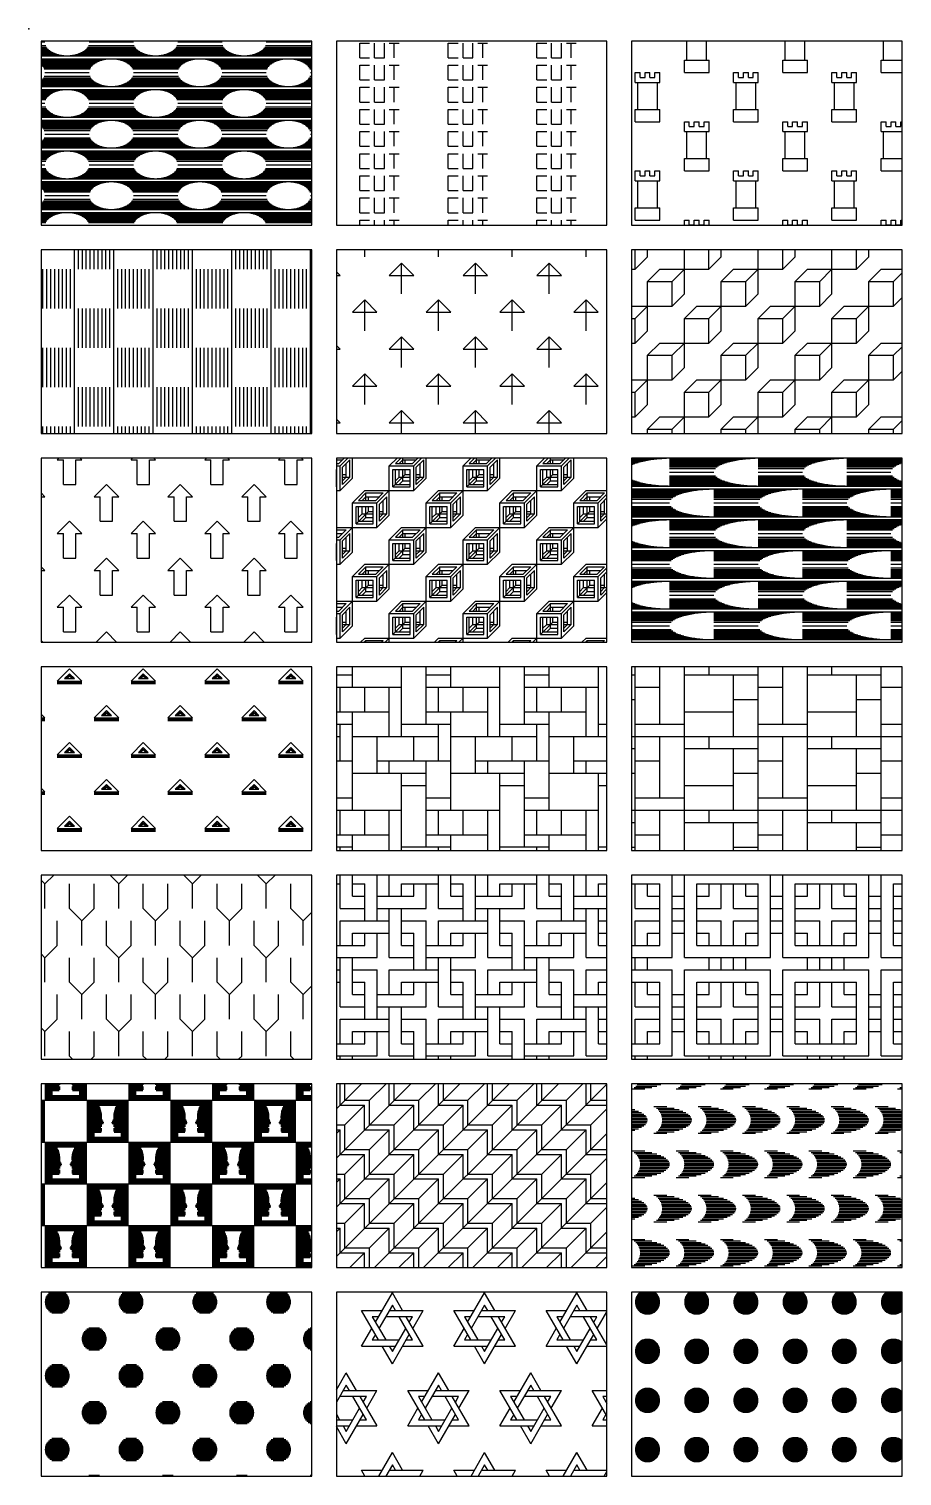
# Model space of a CAD drawing. Extents: x 3335 to 28578, y 356 to 13117.
# Drawn here: x 3335 to 6885, y 6292 to 12178 of the extents above; entities that cross this region are included whole.
import ezdxf

# ---------------------------------------------------------------- set-up
doc = ezdxf.new("R2010")
doc.units = 0
doc.header["$MEASUREMENT"] = 0
doc.layers.get('0').update_dxf_attribs({"linetype": 'CONTINUOUS'})
doc.layers.add('FF', color=8, linetype='CONTINUOUS')

msp = doc.modelspace()

# ---------------------------------------------------------------- hatches: boundary and pattern name
h = msp.add_hatch()
h.set_pattern_fill('CS1', color=256, scale=5, style=0)
h.set_pattern_definition([(0, (70, 56.56), (0, 125), []), (0, (73.21, 56.53), (180, 125), [353.57, -6.43]), (0, (76.43, 56.42), (180, 125), [347.14, -12.86]), (0, (79.64, 56.24), (180, 125), [340.71, -19.29]), (0, (82.85, 55.99), (180, 125), [334.29, -25.71]), (0, (86.07, 55.66), (180, 125), [327.86, -32.14]), (0, (89.28, 55.26), (180, 125), [321.43, -38.57]), (0, (92.5, 54.77), (180, 125), [315, -45]), (0, (95.72, 54.21), (180, 125), [308.57, -51.43]), (0, (98.93, 53.56), (180, 125), [302.14, -57.86]), (0, (102.14, 52.84), (180, 125), [295.71, -64.29]), (0, (105.36, 52.02), (180, 125), [289.29, -70.71]), (0, (108.57, 51.11), (180, 125), [282.86, -77.14]), (0, (111.78, 50.1), (180, 125), [276.43, -83.57]), (0, (115, 48.99), (180, 125), [270, -90]), (0, (118.22, 47.76), (180, 125), [263.57, -96.43]), (0, (121.43, 46.42), (180, 125), [257.14, -102.86]), (0, (124.64, 44.94), (180, 125), [250.71, -109.29]), (0, (127.86, 43.34), (180, 125), [244.29, -115.71]), (0, (131.07, 41.55), (180, 125), [237.86, -122.14]), (0, (134.28, 39.59), (180, 125), [231.43, -128.57]), (0, (137.5, 37.41), (180, 125), [225, -135]), (0, (140.72, 34.99), (180, 125), [218.57, -141.43]), (0, (143.93, 32.26), (180, 125), [212.14, -147.86]), (0, (147.15, 29.12), (180, 125), [205.71, -154.29]), (0, (150.35, 25.48), (180, 125), [199.29, -160.71]), (0, (153.57, 21), (180, 125), [192.86, -167.14]), (0, (156.78, 14.99), (180, 125), [186.43, -173.57]), (0, (160, 0), (180, 125), [180, -180]), (0, (156.78, -14.99), (180, 125), [186.43, -173.57]), (0, (153.57, -21), (180, 125), [192.86, -167.14]), (0, (150.35, -25.48), (180, 125), [199.29, -160.71]), (0, (147.15, -29.12), (180, 125), [205.71, -154.29]), (0, (143.93, -32.26), (180, 125), [212.14, -147.86]), (0, (140.72, -34.99), (180, 125), [218.57, -141.43]), (0, (137.5, -37.41), (180, 125), [225, -135]), (0, (134.28, -39.59), (180, 125), [231.43, -128.57]), (0, (131.07, -41.55), (180, 125), [237.86, -122.14]), (0, (127.86, -43.34), (180, 125), [244.29, -115.71]), (0, (124.64, -44.94), (180, 125), [250.71, -109.29]), (0, (121.43, -46.42), (180, 125), [257.14, -102.86]), (0, (118.22, -47.76), (180, 125), [263.57, -96.43]), (0, (115, -48.99), (180, 125), [270, -90]), (0, (111.78, -50.1), (180, 125), [276.43, -83.57]), (0, (108.57, -51.11), (180, 125), [282.86, -77.14]), (0, (105.36, -52.02), (180, 125), [289.29, -70.71]), (0, (102.14, -52.84), (180, 125), [295.71, -64.29]), (0, (98.93, -53.56), (180, 125), [302.14, -57.86]), (0, (95.72, -54.21), (180, 125), [308.57, -51.43]), (0, (92.5, -54.77), (180, 125), [315, -45]), (0, (89.28, -55.26), (180, 125), [321.43, -38.57]), (0, (86.07, -55.66), (180, 125), [327.86, -32.14]), (0, (82.85, -55.99), (180, 125), [334.29, -25.71]), (0, (79.64, -56.24), (180, 125), [340.71, -19.29]), (0, (76.43, -56.42), (180, 125), [347.14, -12.86]), (0, (73.21, -56.53), (180, 125), [353.57, -6.43]), (0, (70, -56.56), (0, 125), [])])
h.paths.add_polyline_path([(3385.1, 11379.6), (4485.1, 11379.6), (4485.1, 12127.6), (3385.1, 12127.6)])
h = msp.add_hatch()
h.set_pattern_fill('CS2', color=256, scale=10, style=0)
h.set_pattern_definition([(90, (0, 0), (-360, 2e-14), [60, -30]), (0, (0, 0), (0, 90), [40, -20, 40, -260]), (0, (0, 60), (0, 90), [40, -80, 40, -200]), (90, (60, 0), (-360, 2e-14), [60, -30]), (90, (100, 0), (-360, 2e-14), [60, -30]), (90, (140, 0), (-360, 2e-14), [60, -30])])
h.paths.add_polyline_path([(5685.1, 12127.6), (4585.1, 12127.6), (4585.1, 11379.6), (5685.1, 11379.6)])
h = msp.add_hatch()
h.set_pattern_fill('CS3', color=256, scale=5, style=0)
h.set_pattern_definition([(90, (0, 0), (-200, 200), [50, -350]), (0, (0, 0), (200, 200), [100, -300]), (90, (100, 0), (-200, 200), [50, -350]), (0, (0, 50), (200, 200), [100, -300]), (90, (10, 50), (-200, 200), [110, -290]), (90, (90, 50), (-200, 200), [110, -290]), (0, (0, 160), (200, 200), [100, -300]), (90, (0, 160), (-200, 200), [40, -360]), (90, (100, 160), (-200, 200), [40, -360]), (0, (0, 200), (200, 200), [20, -20, 20, -20, 20, -300]), (0, (20, 180), (200, 200), [20, -20, 20, -340]), (90, (20, 180), (-200, 200), [20, -380]), (90, (40, 180), (-200, 200), [20, -380]), (90, (60, 180), (-200, 200), [20, -380]), (90, (80, 180), (-200, 200), [20, -380])])
h.paths.add_polyline_path([(6885.1, 12127.6), (5785.1, 12127.6), (5785.1, 11379.6), (6885.1, 11379.6)])
h = msp.add_hatch()
h.set_pattern_fill('CS8', color=256, scale=16, style=0)
h.set_pattern_definition([(90, (0, 0), (-160, 160), [160, -160]), (90, (16, 0), (-160, 160), [160, -160]), (90, (32, 0), (-160, 160), [160, -160]), (90, (48, 0), (-160, 160), [160, -160]), (90, (64, 0), (-160, 160), [160, -160]), (90, (80, 0), (-160, 160), [160, -160]), (90, (96, 0), (-160, 160), [160, -160]), (90, (112, 0), (-160, 160), [160, -160]), (90, (128, 0), (-160, 160), [160, -160]), (90, (144, 0), (-160, 160), [160, -160]), (90, (160, 0), (-160, 160), [160, -160])])
h.paths.add_polyline_path([(4485.1, 11279.6), (3385.1, 11279.6), (3385.1, 10531.6), (4485.1, 10531.6)])
h = msp.add_hatch()
h.set_pattern_fill('CS9', color=256, scale=5, style=0)
h.set_pattern_definition([(90, (50, 0), (-150, 150), [125, -175]), (0, (0, 75), (150, 150), [100, -200]), (45, (0, 75), (-150, 150), [70.7107, -141.4213]), (135, (100, 75), (-150, -150), [70.7107, -141.4213])])
h.paths.add_polyline_path([(5685.1, 11279.6), (4585.1, 11279.6), (4585.1, 10531.6), (5685.1, 10531.6)])
h = msp.add_hatch()
h.set_pattern_fill('CS10', color=256, scale=5, style=0)
h.set_pattern_definition([(90, (0, 0), (-150, 150), [200, -100]), (0, (-100, 100), (150, 150), [200, -100]), (0, (0, 200), (150, 150), [100, -200]), (90, (100, 100), (-150, 150), [100, -200]), (45, (100, 200), (-150, 150), [70.7107, -141.4213]), (45, (100, 100), (-150, 150), [70.7107, -141.4213]), (45, (0, 200), (-150, 150), [70.7107, -141.4213])])
h.paths.add_polyline_path([(6885.1, 11279.6), (5785.1, 11279.6), (5785.1, 10531.6), (6885.1, 10531.6)])
h = msp.add_hatch()
h.set_pattern_fill('CS15', color=256, scale=5, style=0)
h.set_pattern_definition([(0, (0, 75), (150, 150), [25, -50, 25, -200]), (45, (0, 75), (-150, 150), [70.7107, -141.4213]), (135, (100, 75), (-150, -150), [70.7107, -141.4213]), (90, (25, -25), (-150, 150), [100, -200]), (0, (25, -25), (150, 150), [50, -250]), (90, (75, -25), (-150, 150), [100, -200])])
h.paths.add_polyline_path([(4485.1, 10431.6), (3385.1, 10431.6), (3385.1, 9683.6), (4485.1, 9683.6)])
h = msp.add_hatch()
h.set_pattern_fill('CS16', color=256, scale=5, style=0)
h.set_pattern_definition([(90, (0, 0), (-150, 150), [200, -100]), (0, (-100, 100), (150, 150), [200, -100]), (0, (0, 200), (150, 150), [100, -200]), (90, (100, 100), (-150, 150), [100, -200]), (45, (100, 200), (-150, 150), [70.7107, -141.4213]), (45, (100, 100), (-150, 150), [70.7107, -141.4213]), (45, (0, 200), (-150, 150), [70.7107, -141.4213]), (0, (15, 115), (150, 150), [70, -230]), (0, (15, 185), (150, 150), [70, -230]), (90, (15, 115), (-150, 150), [70, -230]), (90, (85, 115), (-150, 150), [70, -230]), (90, (110, 125), (-150, 150), [70, -230]), (90, (140, 155), (-150, 150), [70, -230]), (0, (25, 210), (150, 150), [70, -230]), (0, (55, 240), (150, 150), [70, -230]), (45, (110, 125), (-150, 150), [42.4264, -169.7056]), (45, (110, 195), (-150, 150), [42.4264, -169.7056]), (45, (25, 210), (-150, 150), [42.4264, -169.7056]), (45, (95, 210), (-150, 150), [42.4264, -169.7056]), (0, (25, 125), (150, 150), [60, -240]), (90, (25, 125), (-150, 150), [60, -240]), (45, (110, 140), (-150, 150), [21.2132, -190.919]), (90, (125, 155), (-150, 150), [55, -245]), (0, (55, 225), (150, 150), [55, -245]), (45, (40, 210), (-150, 150), [21.2132, -190.919]), (90, (55, 140), (-150, 150), [45, -25, 30, -200]), (45, (15, 115), (-150, 150), [70.7107, -141.4213]), (0, (40, 155), (150, 150), [45, -25, 30, -200]), (0, (55, 140), (150, 150), [30, -270]), (0, (65, 165), (150, 150), [20, -25, 15, -240]), (90, (40, 155), (-150, 150), [30, -270]), (90, (65, 165), (-150, 150), [20, -25, 15, -240]), (45, (40, 125), (-150, 150), [21.2132, -190.919]), (45, (25, 140), (-150, 150), [21.2132, -190.919])])
h.paths.add_polyline_path([(5685.1, 10431.6), (4585.1, 10431.6), (4585.1, 9683.6), (5685.1, 9683.6)])
h = msp.add_hatch()
h.set_pattern_fill('CS17', color=256, scale=5, style=0)
h.set_pattern_definition([(0, (0, 56.56), (0, 125), []), (0, (0, 56.53), (180, 125), [353.57, -6.43]), (0, (0, 56.42), (180, 125), [347.14, -12.86]), (0, (0, 56.24), (180, 125), [340.71, -19.29]), (0, (0, 55.99), (180, 125), [334.29, -25.71]), (0, (0, 55.66), (180, 125), [327.86, -32.14]), (0, (0, 55.26), (180, 125), [321.43, -38.57]), (0, (0, 54.77), (180, 125), [315, -45]), (0, (0, 54.21), (180, 125), [308.57, -51.43]), (0, (0, 53.56), (180, 125), [302.14, -57.86]), (0, (0, 52.84), (180, 125), [295.71, -64.29]), (0, (0, 52.02), (180, 125), [289.29, -70.71]), (0, (0, 51.11), (180, 125), [282.86, -77.14]), (0, (0, 50.1), (180, 125), [276.43, -83.57]), (0, (0, 48.99), (180, 125), [270, -90]), (0, (0, 47.76), (180, 125), [263.57, -96.43]), (0, (0, 46.42), (180, 125), [257.14, -102.86]), (0, (0, 44.94), (180, 125), [250.71, -109.29]), (0, (0, 43.34), (180, 125), [244.29, -115.71]), (0, (0, 41.55), (180, 125), [237.86, -122.14]), (0, (0, 39.59), (180, 125), [231.43, -128.57]), (0, (0, 37.41), (180, 125), [225, -135]), (0, (0, 34.99), (180, 125), [218.57, -141.43]), (0, (0, 32.26), (180, 125), [212.14, -147.86]), (0, (0, 29.12), (180, 125), [205.71, -154.29]), (0, (0, 25.48), (180, 125), [199.29, -160.71]), (0, (0, 21), (180, 125), [192.86, -167.14]), (0, (0, 14.99), (180, 125), [186.43, -173.57]), (0, (0, 0), (180, 125), [180, -180]), (0, (0, -14.99), (180, 125), [186.43, -173.57]), (0, (0, -21), (180, 125), [192.86, -167.14]), (0, (0, -25.48), (180, 125), [199.29, -160.71]), (0, (0, -29.12), (180, 125), [205.71, -154.29]), (0, (0, -32.26), (180, 125), [212.14, -147.86]), (0, (0, -34.99), (180, 125), [218.57, -141.43]), (0, (0, -37.41), (180, 125), [225, -135]), (0, (0, -39.59), (180, 125), [231.43, -128.57]), (0, (0, -41.55), (180, 125), [237.86, -122.14]), (0, (0, -43.34), (180, 125), [244.29, -115.71]), (0, (0, -44.94), (180, 125), [250.71, -109.29]), (0, (0, -46.42), (180, 125), [257.14, -102.86]), (0, (0, -47.76), (180, 125), [263.57, -96.43]), (0, (0, -48.99), (180, 125), [270, -90]), (0, (0, -50.1), (180, 125), [276.43, -83.57]), (0, (0, -51.11), (180, 125), [282.86, -77.14]), (0, (0, -52.02), (180, 125), [289.29, -70.71]), (0, (0, -52.84), (180, 125), [295.71, -64.29]), (0, (0, -53.56), (180, 125), [302.14, -57.86]), (0, (0, -54.21), (180, 125), [308.57, -51.43]), (0, (0, -54.77), (180, 125), [315, -45]), (0, (0, -55.26), (180, 125), [321.43, -38.57]), (0, (0, -55.66), (180, 125), [327.86, -32.14]), (0, (0, -55.99), (180, 125), [334.29, -25.71]), (0, (0, -56.24), (180, 125), [340.71, -19.29]), (0, (0, -56.42), (180, 125), [347.14, -12.86]), (0, (0, -56.53), (180, 125), [353.57, -6.43]), (0, (0, -56.56), (0, 125), [])])
h.paths.add_polyline_path([(6885.1, 10431.6), (5785.1, 10431.6), (5785.1, 9683.6), (6885.1, 9683.6)])
h = msp.add_hatch()
h.set_pattern_fill('CS22', color=256, scale=5, style=0)
h.set_pattern_definition([(0, (0, 75), (150, 150), [100, -200]), (45, (0, 75), (-150, 150), [70.7107, -141.4213]), (135, (100, 75), (-150, -150), [70.7107, -141.4213]), (45, (30, 85), (-150, 150), [28.2843, -183.8478]), (135, (70, 85), (-150, -150), [28.2843, -183.8478]), (0, (30, 85), (150, 150), [40, -260]), (45, (35, 85), (-150, 150), [21.213, -190.919]), (45, (40, 85), (-150, 150), [14.142, -197.99]), (135, (65, 85), (-150, -150), [21.213, -190.919]), (135, (60, 85), (-150, -150), [14.142, -197.99]), (0, (0, 70), (150, 150), [100, -200]), (0, (0, 65), (150, 150), [100, -200])])
h.paths.add_polyline_path([(4485.1, 9583.6), (3385.1, 9583.6), (3385.1, 8835.6), (4485.1, 8835.6)])
h = msp.add_hatch()
h.set_pattern_fill('CS23', color=256, scale=10, style=0)
h.set_pattern_definition([(90, (0, 150), (-400, 2e-14), [50, -100, 200, -150]), (0, (250, 150), (0, 500), [300, -100]), (90, (50, 100), (-400, 2e-14), [50, -150, 50, -250]), (0, (50, 100), (0, 500), [100, -300]), (90, (550, -150), (-400, 2e-14), [350, -150]), (0, (150, 50), (0, 500), [100, -300]), (90, (250, 0), (-400, 2e-14), [400, -100]), (0, (150, 0), (0, 500), [300, -100]), (90, (450, -200), (-400, 2e-14), [350, -150]), (90, (350, 150), (-400, 2e-14), [150, -350]), (0, (350, 200), (0, 500), [300, -100]), (90, (500, 200), (-400, 2e-14), [100, -400]), (0, (250, 300), (0, 500), [350, -50]), (0, (150, 400), (0, 500), [250, -150]), (90, (300, 400), (-400, 2e-14), [100, -400]), (90, (200, 200), (-400, 2e-14), [150, -50, 100, -200]), (0, (50, 350), (0, 500), [200, -200])])
h.paths.add_polyline_path([(5685.1, 9583.6), (4585.1, 9583.6), (4585.1, 8835.6), (5685.1, 8835.6)])
h = msp.add_hatch()
h.set_pattern_fill('CS24', color=256, scale=10, style=0)
h.set_pattern_definition([(90, (0, 0), (-500, 3e-14), []), (0, (0, 0), (0, 300), []), (0, (0, 100), (0, 300), [200, -300]), (0, (0, 250), (0, 300), [300, -200]), (90, (100, 250), (-500, 3e-14), [50, -250]), (90, (200, 0), (-500, 3e-14), [250, -50]), (0, (200, 150), (0, 300), [100, -400]), (90, (300, 0), (-500, 3e-14), []), (0, (300, 200), (0, 300), [100, -400]), (90, (400, 50), (-500, 3e-14), [250, -50]), (0, (300, 50), (0, 300), [200, -300])])
h.paths.add_polyline_path([(6885.1, 9583.6), (5785.1, 9583.6), (5785.1, 8835.6), (6885.1, 8835.6)])
h = msp.add_hatch()
h.set_pattern_fill('CS29', color=256, scale=10, style=0)
h.set_pattern_definition([(90, (50, 50), (-50, 150), [100, -200]), (135, (100, 0), (-150, -150), [70.7107, -141.4213]), (45, (100, 0), (-150, 150), [70.7107, -141.4213])])
h.paths.add_polyline_path([(4485.1, 8735.6), (3385.1, 8735.6), (3385.1, 7987.6), (4485.1, 7987.6)])
h = msp.add_hatch()
h.set_pattern_fill('CS30', color=256, scale=10, style=0)
h.set_pattern_definition([(90, (0, 0), (-400, 2e-14), [200, -50, 100, -50]), (0, (0, 0), (0, 400), [100, -50, 200, -50]), (90, (350, 0), (-400, 2e-14), [100, -50, 200, -50]), (0, (0, 350), (0, 400), [200, -50, 100, -50]), (0, (50, 50), (0, 400), [50, -50, 150, -150]), (90, (300, 50), (-400, 2e-14), [50, -50, 150, -150]), (0, (50, 300), (0, 400), [150, -50, 50, -150]), (90, (50, 50), (-400, 2e-14), [150, -50, 50, -150]), (0, (250, 100), (0, 400), [150, -50, 50, -150]), (0, (200, 150), (0, 400), [200, -50, 100, -50]), (90, (250, 250), (-400, 2e-14), [150, -50, 50, -150]), (90, (200, 200), (-400, 2e-14), [200, -50, 100, -50]), (0, (200, 200), (0, 400), [100, -50, 200, -50]), (0, (250, 250), (0, 400), [50, -50, 150, -150]), (90, (100, 250), (-400, 2e-14), [50, -50, 150, -150]), (90, (150, 200), (-400, 2e-14), [100, -50, 200, -50])])
h.paths.add_polyline_path([(5685.1, 8735.6), (4585.1, 8735.6), (4585.1, 7987.6), (5685.1, 7987.6)])
h = msp.add_hatch()
h.set_pattern_fill('CS32', color=256, scale=10, style=0)
h.set_pattern_definition([(90, (0, 0), (-400, 2e-14), [350, -50]), (0, (0, 0), (0, 400), [350, -50]), (90, (350, 0), (-400, 2e-14), [350, -50]), (0, (0, 350), (0, 400), [350, -50]), (0, (50, 50), (0, 400), [250, -150]), (90, (300, 50), (-400, 2e-14), [250, -150]), (0, (50, 300), (0, 400), [250, -150]), (90, (50, 50), (-400, 2e-14), [250, -150]), (0, (250, 100), (0, 400), [50, -50, 50, -50, 50, -150]), (0, (200, 150), (0, 400), [100, -50, 50, -50, 100, -50]), (90, (250, 250), (-400, 2e-14), [50, -50, 50, -50, 50, -150]), (90, (200, 200), (-400, 2e-14), [100, -50, 50, -50, 100, -50]), (0, (200, 200), (0, 400), [100, -50, 50, -50, 100, -50]), (0, (250, 250), (0, 400), [50, -50, 50, -50, 50, -150]), (90, (100, 250), (-400, 2e-14), [50, -50, 50, -50, 50, -150]), (90, (150, 200), (-400, 2e-14), [100, -50, 50, -50, 100, -50])])
h.paths.add_polyline_path([(6885.1, 8735.6), (5785.1, 8735.6), (5785.1, 7987.6), (6885.1, 7987.6)])
h = msp.add_hatch()
h.set_pattern_fill('CS37', color=256, scale=5, style=0)
h.set_pattern_definition([(0, (0, 0), (0, 170), []), (0, (0, 5), (170, 170), [170, -170]), (0, (0, 10), (170, 170), [170, -170]), (0, (0, 15), (170, 170), [170, -170]), (0, (0, 20), (170, 170), [170, -170]), (0, (0, 25), (170, 170), [31.35, -107.3, 31.35, -170]), (0, (0, 30), (170, 170), [31.35, -107.3, 31.35, -170]), (0, (0, 35), (170, 170), [31.35, -107.3, 31.35, -170]), (0, (0, 40), (170, 170), [58.35, -53.3, 58.35, -170]), (0, (0, 45), (170, 170), [61.35, -47.3, 61.35, -170]), (0, (0, 50), (170, 170), [61.35, -47.3, 61.35, -170]), (0, (0, 55), (170, 170), [61.35, -47.3, 61.35, -170]), (0, (0, 60), (170, 170), [57.6, -54.8, 57.6, -170]), (0, (0, 65), (170, 170), [61.35, -47.3, 61.35, -170]), (0, (0, 70), (170, 170), [61.35, -47.3, 61.35, -170]), (0, (0, 75), (170, 170), [66.5, -37, 66.5, -170]), (0, (0, 80), (170, 170), [68.85, -32.3, 68.85, -170]), (0, (0, 85), (170, 170), [66.35, -37.3, 66.35, -170]), (0, (0, 90), (170, 170), [63.85, -42.3, 63.85, -170]), (0, (0, 95), (170, 170), [61.35, -47.3, 61.35, -170]), (0, (0, 100), (170, 170), [61.7, -46.6, 61.7, -170]), (0, (0, 105), (170, 170), [61.75, -46.5, 61.75, -170]), (0, (0, 110), (170, 170), [61.55, -46.9, 61.55, -170]), (0, (0, 115), (170, 170), [61, -48, 61, -170]), (0, (0, 120), (170, 170), [60.2, -49.6, 60.2, -170]), (0, (0, 125), (170, 170), [59.1, -51.8, 59.1, -170]), (0, (0, 130), (170, 170), [57.7, -54.6, 57.7, -170]), (0, (0, 135), (170, 170), [55.95, -58.1, 55.95, -170]), (0, (0, 140), (170, 170), [53.85, -62.3, 53.85, -170]), (0, (0, 145), (170, 170), [51.35, -67.3, 51.35, -170]), (0, (0, 150), (170, 170), [170, -170]), (0, (0, 155), (170, 170), [170, -170]), (0, (0, 160), (170, 170), [170, -170]), (0, (0, 165), (170, 170), [170, -170])])
h.paths.add_polyline_path([(4485.1, 7887.6), (3385.1, 7887.6), (3385.1, 7139.6), (4485.1, 7139.6)])
h = msp.add_hatch()
h.set_pattern_fill('CS38', color=256, scale=10, style=0)
h.set_pattern_definition([(90, (0, 0), (-100, 100), [100, -100]), (0, (0, 0), (100, 100), [100, -100]), (0, (20, 20), (100, 100), [100, -100]), (90, (20, 20), (-100, 100), [100, -100]), (45, (120, 20), (-100, 100), [113.137, -28.2843]), (45, (0, 0), (-100, 100), [])])
h.paths.add_polyline_path([(5685.1, 7887.6), (4585.1, 7887.6), (4585.1, 7139.6), (5685.1, 7139.6)])
h = msp.add_hatch()
h.set_pattern_fill('CS40', color=256, scale=6, style=0)
h.set_pattern_definition([(0, (60, 0), (90, 180), [120, -60]), (0, (59.7, 6), (90, 180), [119.388, -60.612]), (0, (58.78, 12), (90, 180), [117.564, -62.436]), (0, (57.23, 18), (90, 180), [114.468, -65.532]), (0, (54.99, 24), (90, 180), [109.98, -70.02]), (0, (51.96, 30), (90, 180), [103.92, -76.08]), (0, (48, 36), (90, 180), [96, -84]), (0, (42.85, 42), (90, 180), [85.692, -94.308]), (0, (36, 48), (90, 180), [72, -108]), (0, (26.15, 54), (90, 180), [52.296, -127.704]), (0, (59.7, -6), (90, 180), [119.388, -60.612]), (0, (58.78, -12), (90, 180), [117.564, -62.436]), (0, (57.23, -18), (90, 180), [114.468, -65.532]), (0, (54.99, -24), (90, 180), [109.98, -70.02]), (0, (51.96, -30), (90, 180), [103.92, -76.08]), (0, (48, -36), (90, 180), [96, -84]), (0, (42.85, -42), (90, 180), [85.692, -94.308]), (0, (36, -48), (90, 180), [72, -108]), (0, (26.15, -54), (90, 180), [52.296, -127.704])])
h.paths.add_polyline_path([(6885.1, 7887.6), (5785.1, 7887.6), (5785.1, 7139.6), (6885.1, 7139.6)])
h = msp.add_hatch()
h.set_pattern_fill('CS45', color=256, scale=5, style=0)
h.set_pattern_definition([(0, (278.2, 205), (150, 150), [43.6, -256.4]), (0, (270, 210), (150, 150), [60, -240]), (0, (264.3, 215), (150, 150), [71.4, -228.6]), (0, (260, 220), (150, 150), [80, -220]), (0, (256.7, 225), (150, 150), [86.6, -213.4]), (0, (254.15, 230), (150, 150), [91.65, -208.35]), (0, (252.3, 235), (150, 150), [95.4, -204.6]), (0, (251, 240), (150, 150), [98, -202]), (0, (250.25, 245), (150, 150), [99.5, -200.5]), (0, (250, 250), (150, 150), [100, -200]), (0, (278.2, 295), (150, 150), [43.6, -256.4]), (0, (270, 290), (150, 150), [60, -240]), (0, (264.3, 285), (150, 150), [71.4, -228.6]), (0, (260, 280), (150, 150), [80, -220]), (0, (256.7, 275), (150, 150), [86.6, -213.4]), (0, (254.15, 270), (150, 150), [91.65, -208.35]), (0, (252.3, 265), (150, 150), [95.4, -204.6]), (0, (251, 260), (150, 150), [98, -202]), (0, (250.25, 255), (150, 150), [99.5, -200.5])])
h.paths.add_polyline_path([(4485.1, 7039.6), (3385.1, 7039.6), (3385.1, 6291.6), (4485.1, 6291.6)])
h = msp.add_hatch()
h.set_pattern_fill('CS46', color=256, scale=5, style=0)
h.set_pattern_definition([(0, (0, 0), (187.5, 324.76), [137.799, -28.8675, 83.3333, -125]), (60, (0, 0), (-187.5, 324.76), [83.3333, -28.8675, 137.799, -125]), (120, (250, 0), (-375, -4e-08), [137.799, -28.8675, 83.3333, -125]), (120, (125, -72.17), (-375, -4e-08), [83.3333, -28.8675, 137.799, -125]), (60, (125, -72.17), (-187.5, 324.76), [137.799, -28.8675, 83.3333, -125]), (0, (0, 144.34), (187.5, 324.76), [83.3333, -28.8675, 137.799, -125]), (0, (43.3, 25), (187.5, 324.76), [108.9316, -28.8675, 25.598, -211.6025]), (120, (206.7, 25), (-375, -4e-08), [108.9316, -28.8675, 25.598, -211.6025]), (240, (125, 166.5), (187.5, -324.76), [108.9316, -28.8675, 25.598, -211.6025]), (60, (125, -22.17), (-187.5, 324.76), [108.9316, -28.8675, 25.598, -211.6025]), (180, (206.7, 119.33), (-187.5, -324.76), [108.9316, -28.8675, 25.598, -211.6025]), (300, (43.3, 119.33), (375, 4e-08), [108.9316, -28.8675, 25.598, -211.6025])])
h.paths.add_polyline_path([(5685.1, 7039.6), (4585.1, 7039.6), (4585.1, 6291.6), (5685.1, 6291.6)])
h = msp.add_hatch()
h.set_pattern_fill('CS47', color=256, scale=5, style=0)
h.set_pattern_definition([(0, (200, 0), (0, 200), [100, -100]), (0, (200, 1.25), (0, 200), [99.95, -100.05]), (0, (200.05, 2.5), (0, 200), [99.85, -100.15]), (0, (200.15, 3.75), (0, 200), [99.7, -100.3]), (0, (200.25, 5), (0, 200), [99.5, -100.5]), (0, (200.4, 6.25), (0, 200), [99.2, -100.8]), (0, (200.55, 7.5), (0, 200), [98.85, -101.15]), (0, (200.75, 8.75), (0, 200), [98.45, -101.55]), (0, (201, 10), (0, 200), [98, -102]), (0, (201.3, 11.25), (0, 200), [97.45, -102.55]), (0, (201.6, 12.5), (0, 200), [96.8, -103.2]), (0, (201.95, 13.75), (0, 200), [96.15, -103.85]), (0, (202.3, 15), (0, 200), [95.4, -104.6]), (0, (202.7, 16.25), (0, 200), [94.55, -105.45]), (0, (203.15, 17.5), (0, 200), [93.65, -106.35]), (0, (203.65, 18.75), (0, 200), [92.7, -107.3]), (0, (204.15, 20), (0, 200), [91.65, -108.35]), (0, (204.75, 21.25), (0, 200), [90.5, -109.5]), (0, (205.35, 22.5), (0, 200), [89.3, -110.7]), (0, (206, 23.75), (0, 200), [88, -112]), (0, (206.7, 25), (0, 200), [86.6, -113.4]), (0, (207.45, 26.25), (0, 200), [85.1, -114.9]), (0, (208.25, 27.5), (0, 200), [83.5, -116.5]), (0, (209.1, 28.75), (0, 200), [81.8, -118.2]), (0, (210, 30), (0, 200), [80, -120]), (0, (210.95, 31.25), (0, 200), [78.05, -121.95]), (0, (212, 32.5), (0, 200), [76, -124]), (0, (213.1, 33.75), (0, 200), [73.8, -126.2]), (0, (214.3, 35), (0, 200), [71.4, -128.6]), (0, (215.55, 36.25), (0, 200), [68.85, -131.15]), (0, (216.95, 37.5), (0, 200), [66.15, -133.85]), (0, (218.4, 38.75), (0, 200), [63.2, -136.8]), (0, (220, 40), (0, 200), [60, -140]), (0, (221.75, 41.25), (0, 200), [56.5, -143.5]), (0, (223.65, 42.5), (0, 200), [52.7, -147.3]), (0, (225.8, 43.75), (0, 200), [48.4, -151.6]), (0, (228.2, 45), (0, 200), [43.6, -156.4]), (0, (231, 46.25), (0, 200), [38, -162]), (0, (234.4, 47.5), (0, 200), [31.2, -168.8]), (0, (238.9, 48.75), (0, 200), [22.2, -177.8]), (0, (200, -1.25), (0, 200), [99.95, -100.05]), (0, (200.05, -2.5), (0, 200), [99.85, -100.15]), (0, (200.15, -3.75), (0, 200), [99.7, -100.3]), (0, (200.25, -5), (0, 200), [99.5, -100.5]), (0, (200.4, -6.25), (0, 200), [99.2, -100.8]), (0, (200.55, -7.5), (0, 200), [98.85, -101.15]), (0, (200.75, -8.75), (0, 200), [98.45, -101.55]), (0, (201, -10), (0, 200), [98, -102]), (0, (201.3, -11.25), (0, 200), [97.45, -102.55]), (0, (201.6, -12.5), (0, 200), [96.8, -103.2]), (0, (201.95, -13.75), (0, 200), [96.15, -103.85]), (0, (202.3, -15), (0, 200), [95.4, -104.6]), (0, (202.7, -16.25), (0, 200), [94.55, -105.45]), (0, (203.15, -17.5), (0, 200), [93.65, -106.35]), (0, (203.65, -18.75), (0, 200), [92.7, -107.3]), (0, (204.15, -20), (0, 200), [91.65, -108.35]), (0, (204.75, -21.25), (0, 200), [90.5, -109.5]), (0, (205.35, -22.5), (0, 200), [89.3, -110.7]), (0, (206, -23.75), (0, 200), [88, -112]), (0, (206.7, -25), (0, 200), [86.6, -113.4]), (0, (207.45, -26.25), (0, 200), [85.1, -114.9]), (0, (208.25, -27.5), (0, 200), [83.5, -116.5]), (0, (209.1, -28.75), (0, 200), [81.8, -118.2]), (0, (210, -30), (0, 200), [80, -120]), (0, (210.95, -31.25), (0, 200), [78.05, -121.95]), (0, (212, -32.5), (0, 200), [76, -124]), (0, (213.1, -33.75), (0, 200), [73.8, -126.2]), (0, (214.3, -35), (0, 200), [71.4, -128.6]), (0, (215.55, -36.25), (0, 200), [68.85, -131.15]), (0, (216.95, -37.5), (0, 200), [66.15, -133.85]), (0, (218.4, -38.75), (0, 200), [63.2, -136.8]), (0, (220, -40), (0, 200), [60, -140]), (0, (221.75, -41.25), (0, 200), [56.5, -143.5]), (0, (223.65, -42.5), (0, 200), [52.7, -147.3]), (0, (225.8, -43.75), (0, 200), [48.4, -151.6]), (0, (228.2, -45), (0, 200), [43.6, -156.4]), (0, (231, -46.25), (0, 200), [38, -162]), (0, (234.4, -47.5), (0, 200), [31.2, -168.8]), (0, (238.9, -48.75), (0, 200), [22.2, -177.8])])
h.paths.add_polyline_path([(6885.1, 7039.6), (5785.1, 7039.6), (5785.1, 6291.6), (6885.1, 6291.6)])

# ---------------------------------------------------------------- linework, layer by layer
msp.add_point((3335.1, 12177.6))
at = {"layer": 'FF'}
for points in [[(4485.1, 11379.6), (4485.1, 12127.6), (3385.1, 12127.6), (3385.1, 11379.6)], [(5685.1, 11379.6), (5685.1, 12127.6), (4585.1, 12127.6), (4585.1, 11379.6)], [(6885.1, 11379.6), (6885.1, 12127.6), (5785.1, 12127.6), (5785.1, 11379.6)], [(4485.1, 10531.6), (4485.1, 11279.6), (3385.1, 11279.6), (3385.1, 10531.6)], [(5685.1, 10531.6), (5685.1, 11279.6), (4585.1, 11279.6), (4585.1, 10531.6)], [(6885.1, 10531.6), (6885.1, 11279.6), (5785.1, 11279.6), (5785.1, 10531.6)], [(4485.1, 9683.6), (4485.1, 10431.6), (3385.1, 10431.6), (3385.1, 9683.6)], [(5685.1, 9683.6), (5685.1, 10431.6), (4585.1, 10431.6), (4585.1, 9683.6)], [(6885.1, 9683.6), (6885.1, 10431.6), (5785.1, 10431.6), (5785.1, 9683.6)], [(4485.1, 8835.6), (4485.1, 9583.6), (3385.1, 9583.6), (3385.1, 8835.6)], [(5685.1, 8835.6), (5685.1, 9583.6), (4585.1, 9583.6), (4585.1, 8835.6)], [(6885.1, 8835.6), (6885.1, 9583.6), (5785.1, 9583.6), (5785.1, 8835.6)], [(4485.1, 7987.6), (4485.1, 8735.6), (3385.1, 8735.6), (3385.1, 7987.6)], [(5685.1, 7987.6), (5685.1, 8735.6), (4585.1, 8735.6), (4585.1, 7987.6)], [(6885.1, 7987.6), (6885.1, 8735.6), (5785.1, 8735.6), (5785.1, 7987.6)], [(4485.1, 7139.6), (4485.1, 7887.6), (3385.1, 7887.6), (3385.1, 7139.6)], [(5685.1, 7139.6), (5685.1, 7887.6), (4585.1, 7887.6), (4585.1, 7139.6)], [(6885.1, 7139.6), (6885.1, 7887.6), (5785.1, 7887.6), (5785.1, 7139.6)], [(4485.1, 6291.6), (4485.1, 7039.6), (3385.1, 7039.6), (3385.1, 6291.6)], [(5685.1, 6291.6), (5685.1, 7039.6), (4585.1, 7039.6), (4585.1, 6291.6)], [(6885.1, 6291.6), (6885.1, 7039.6), (5785.1, 7039.6), (5785.1, 6291.6)]]:
    msp.add_lwpolyline(points, close=True, dxfattribs=at)

doc.saveas('drawing.dxf')
